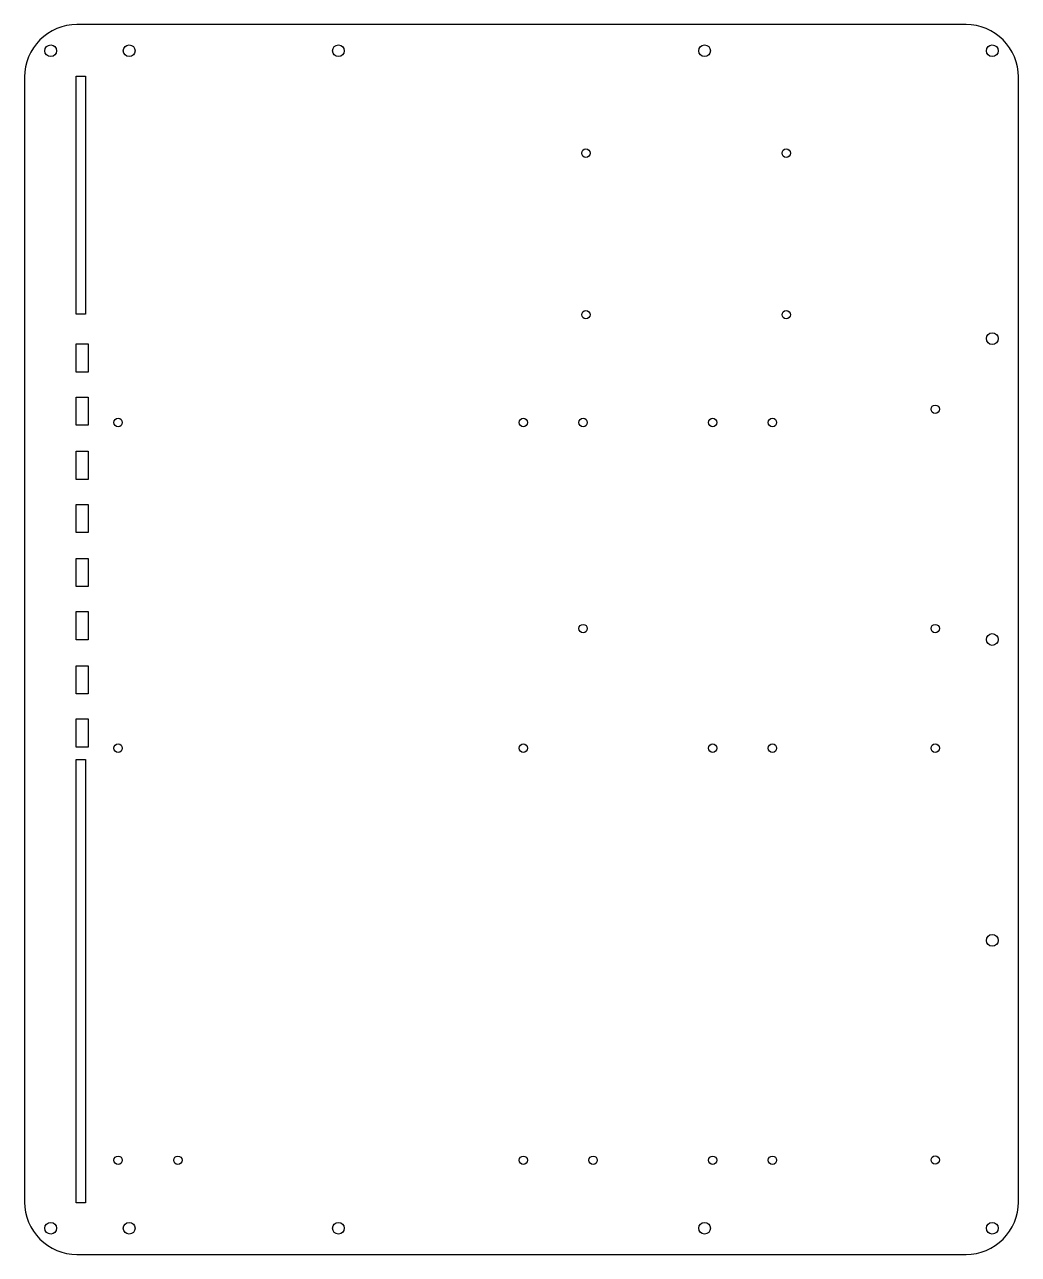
# Model space of a CAD drawing. Extents: x -190 to 190, y -235 to 235.
import ezdxf

# ---------------------------------------------------------------- set-up
doc = ezdxf.new("R2010")
doc.units = 0
doc.layers.get('0').update_dxf_attribs({"linetype": 'CONTINUOUS'})

msp = doc.modelspace()

# ---------------------------------------------------------------- linework, layer by layer
msp.add_lwpolyline([(170, 235), (-170, 235, 0.414214), (-190, 215), (-190, -215, 0.414214), (-170, -235), (170, -235, 0.414214), (190, -215), (190, 215, 0.414214)], format="xyb", close=True)
for points in [[(-166.75, 215.25), (-166.75, 124.35), (-170.25, 124.35), (-170.25, 215.25)], [(-170.25, 112.99), (-165.75, 112.99), (-165.75, 102.2), (-170.25, 102.2)], [(-170.25, 92.64), (-165.75, 92.64), (-165.75, 81.86), (-170.25, 81.86)], [(-170.25, 71.99), (-165.75, 71.99), (-165.75, 61.2), (-170.25, 61.2)], [(-170.25, 51.64), (-165.75, 51.64), (-165.75, 40.86), (-170.25, 40.86)], [(-170.25, 30.99), (-165.75, 30.99), (-165.75, 20.2), (-170.25, 20.2)], [(-170.25, 10.64), (-165.75, 10.64), (-165.75, -0.14), (-170.25, -0.14)], [(-170.25, -10.01), (-165.75, -10.01), (-165.75, -20.8), (-170.25, -20.8)], [(-170.25, -30.36), (-165.75, -30.36), (-165.75, -41.14), (-170.25, -41.14)], [(-170.25, -215.25), (-170.25, -45.81), (-166.75, -45.81), (-166.75, -215.25)]]:
    msp.add_lwpolyline(points, close=True)
for centre, radius in [((-180, 225), 2.25), ((-150, 225), 2.25), ((-70, 225), 2.25), ((70, 225), 2.25), ((180, 225), 2.25), ((24.62, 185.86), 1.6), ((101.22, 185.86), 1.6), ((24.62, 124.14), 1.6), ((101.22, 124.14), 1.6), ((180, 115), 2.25), ((158.18, 88.01), 1.6), ((-154.24, 82.93), 1.6), ((0.7, 82.93), 1.6), ((23.56, 82.93), 1.6), ((73.09, 82.93), 1.6), ((95.95, 82.93), 1.6), ((23.56, 4.19), 1.6), ((158.18, 4.19), 1.6), ((180, 0), 2.25), ((-154.24, -41.53), 1.6), ((0.7, -41.53), 1.6), ((73.09, -41.53), 1.6), ((95.95, -41.53), 1.6), ((158.18, -41.53), 1.6), ((180, -115), 2.25), ((158.18, -198.91), 1.6), ((-154.24, -199.01), 1.6), ((-131.38, -199.01), 1.6), ((0.7, -199.01), 1.6), ((27.37, -199.01), 1.6), ((73.09, -199.01), 1.6), ((95.95, -199.01), 1.6), ((-180, -225), 2.25), ((-150, -225), 2.25), ((-70, -225), 2.25), ((70, -225), 2.25), ((180, -225), 2.25)]:
    msp.add_circle(centre, radius)

doc.saveas('drawing.dxf')
